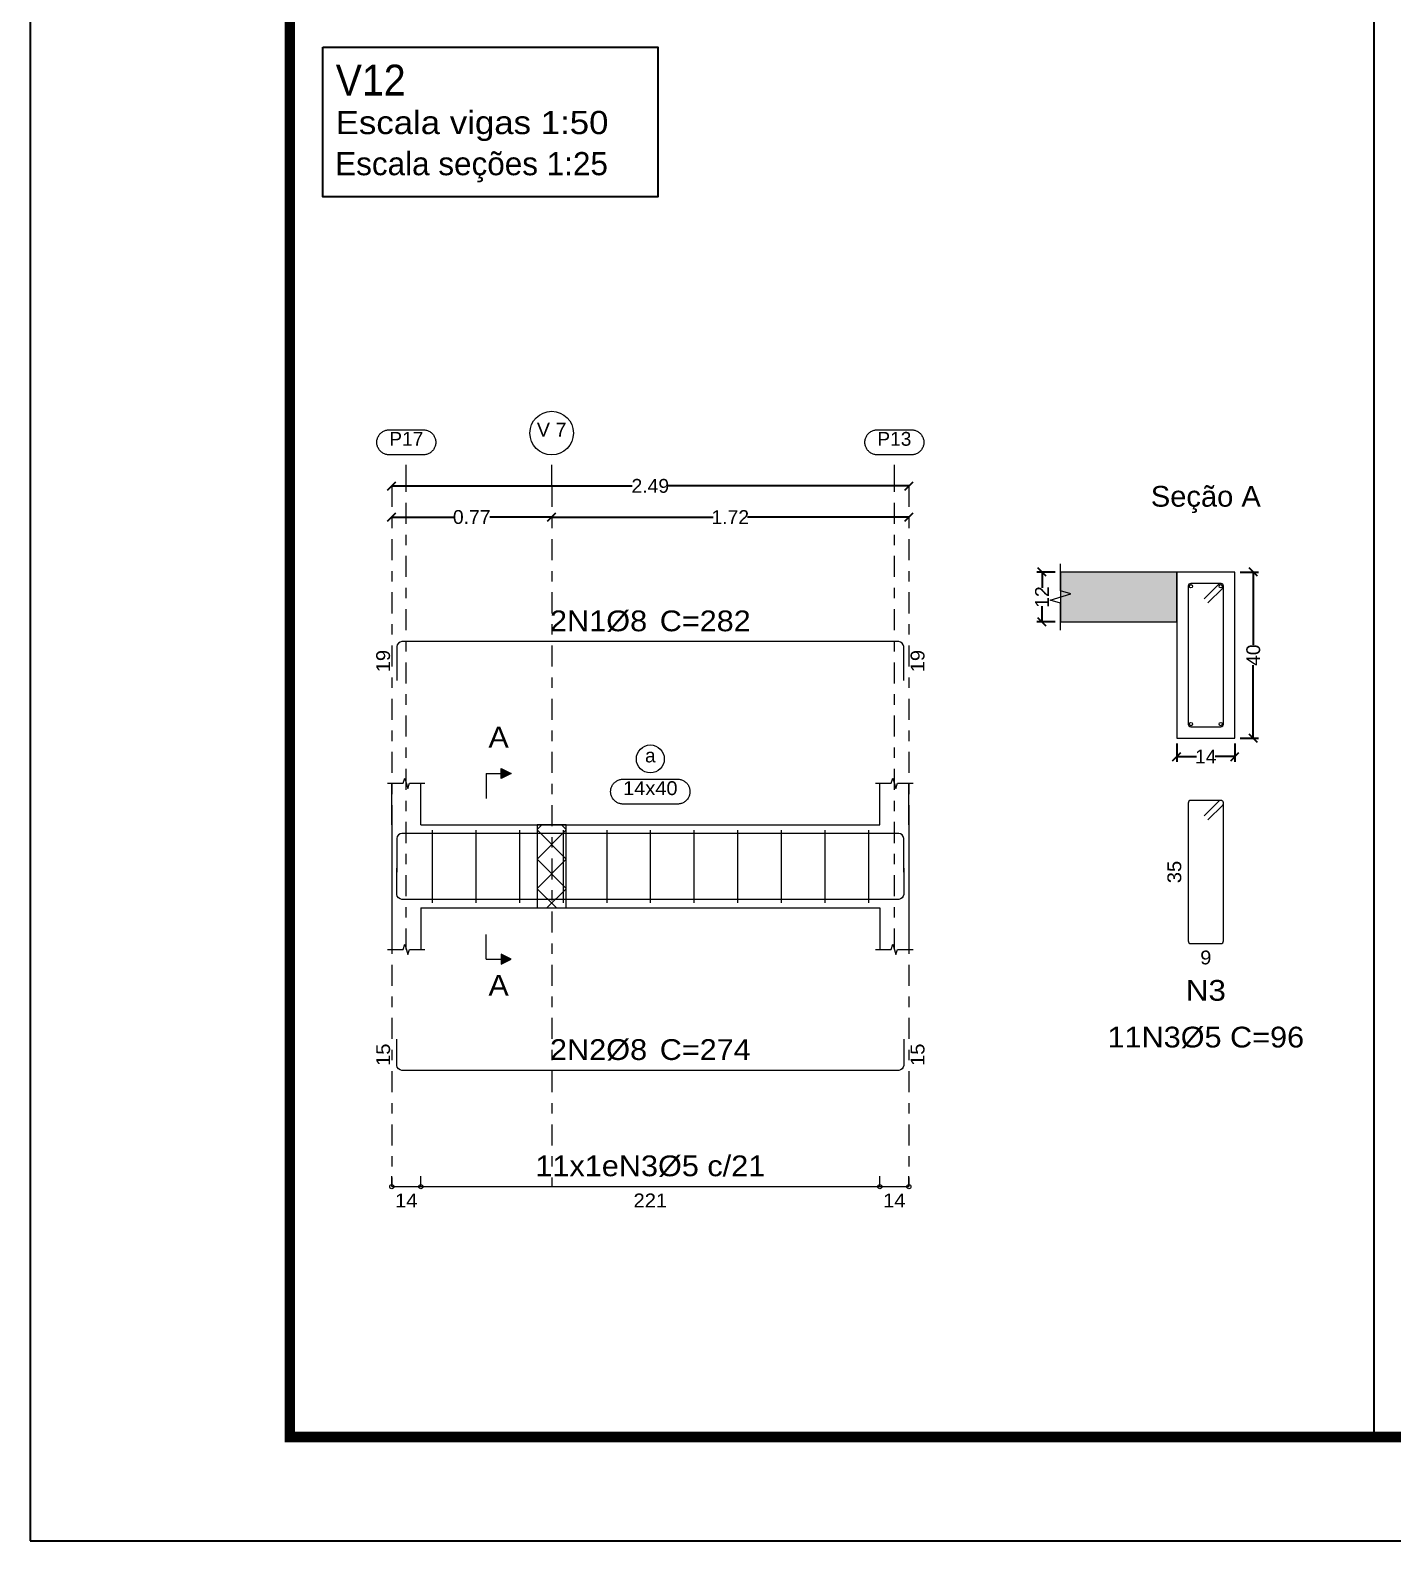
# Model space of a CAD drawing. Header units: centimetres. Extents: x 3194 to 3278, y -951 to -517.
# Drawn here: x 3194.32 to 3207.44, y -889.51 to -874.96 of the extents above; entities that cross this region are included whole.
import ezdxf
from ezdxf.enums import TextEntityAlignment as Align

# ---------------------------------------------------------------- set-up
doc = ezdxf.new("R2010")
doc.units = ezdxf.units.CM
doc.linetypes.add('CYPE_RAYAPUNTO', pattern=[0.4125, 0.2025, -0.105, 0, -0.105])
for name, color, linetype, lineweight in [('ARM_LONGITUDINAL_Ø8', 32, 'Continuous', 9), ('ARM_TRANSVERSAL_Ø5', 120, 'Continuous', 9), ('ELE_ARM_TRANS_TXT_EST', 7, 'Continuous', 9), ('ELE_CONT_NOS', 7, 'Continuous', 9), ('ELE_CONT_VIG_CONCRETO', 7, 'Continuous', 9), ('ELE_COT_COMPRIMENTO_PROJETADO', 8, 'Continuous', 0), ('ELE_COT_COT_ANCORAGENS', 8, 'Continuous', 0), ('ELE_COT_COT_EST', 8, 'Continuous', 0), ('ELE_COT_COT_LIN_APOIOS', 8, 'CYPE_RAYAPUNTO', 0), ('ELE_COT_TEXTOS_ESTRIBOS', 8, 'Continuous', 0), ('ELE_REF_COT_LIN_AUX_COTA', 8, 'CYPE_RAYAPUNTO', 9), ('ELE_REF_LINHAS_MARCAS_PLANTA', 8, 'Continuous', 9), ('ELE_REF_MARCAS_PLANTA', 8, 'Continuous', 9), ('ELE_REF_REF_ESCALA', 3, 'Continuous', 9), ('ELE_REF_REF_NOME', 8, 'Continuous', 9), ('ELE_REF_REF_REFERENCIA', 8, 'Continuous', 9), ('ELE_REF_TEXTO_REF_NOME', 8, 'Continuous', 9), ('ELE_REF_TEXTO_REF_REFERENCIA', 8, 'Continuous', 9), ('POR_ARM_LONG_ARM_TEXTOS', 7, 'Continuous', 9), ('POR_ARM_LONG_TXT_COMP', 7, 'Continuous', 9), ('SEC_CONT_LAJES_CORTE', 8, 'Continuous', 9), ('SEC_CONT_VIG_CONCRETO_CORTE', 7, 'Continuous', 9), ('SEC_COTAS_SEC_DIM_VIGA', 8, 'Continuous', 0), ('SEC_COTAS_TEXTOS_DETALHE_ESTRIBOS', 8, 'Continuous', 0), ('SEC_REF_TXT_NOMES', 2, 'Continuous', 9), ('SEC_REF_TXT_POSICOES_ARM_ESTRIBOS', 7, 'Continuous', 9)]:
    doc.layers.add(name, color=color, linetype=linetype, lineweight=lineweight)
doc.layers.add('ARQ-FOLHA', color=7, linetype='Continuous')
doc.layers.add('COTA CYPE', color=31, linetype='Continuous')
doc.styles.add('CYPETXT', font='arial.ttf', dxfattribs={"height": 0.2})
doc.styles.add('CYPETXT_0.2', font='arial.ttf', dxfattribs={"height": 0.133333})
doc.dimstyles.new('cype_oblique', dxfattribs={"dimtxt": 0.18, "dimasz": 0.18, "dimexe": 0.05, "dimexo": 0.05, "dimgap": 0, "dimtad": 0, "dimdec": 4, "dimzin": 0, "dimdsep": 46, "dimtxsty": 'CYPETXT_0.2', "dimblk": 'OBLIQUE', "dimtsz": 0.04, "dimcen": 0.09, "dimadec": 0, "dimazin": 0, "dimtfac": 1, "dimtdec": 4, "dimtofl": 0, "dimtmove": 2, "dimatfit": 3, "dimfxl": 1, "dimtolj": 1, "dimtzin": 0, "dimarcsym": 0})

# ---------------------------------------------------------------- blocks, each defined once
blk = doc.blocks.new('*D1222')
at = {"layer": 'Defpoints', "color": 0, "transparency": 16777216}
for p in [(3205.36, -881.776), (3205.92, -881.776), (3205.92, -881.953)]:
    blk.add_point(p, dxfattribs=at)
at = {"layer": 'SEC_COTAS_SEC_DIM_VIGA', "color": 0, "lineweight": -2, "transparency": 16777216}
for p, q in [((3205.36, -881.826), (3205.36, -882.003)), ((3205.92, -881.826), (3205.92, -882.003)), ((3205.32, -881.993), (3205.4, -881.913)), ((3205.36, -881.953), (3205.551, -881.953)), ((3205.92, -881.953), (3205.729, -881.953)), ((3205.88, -881.993), (3205.96, -881.913))]:
    blk.add_line(p, q, dxfattribs=at)
at = {"layer": 'SEC_COTAS_SEC_DIM_VIGA', "color": 0, "transparency": 16777216, "insert": (3205.64, -881.953), "char_height": 0.1333, "attachment_point": 5, "style": 'CYPETXT_0.2'}
blk.add_mtext('\\A1;14', dxfattribs=at)
blk = doc.blocks.new('_OBLIQUE')
at = {"color": 0, "linetype": 'ByBlock'}
blk.add_line((-0.5, -0.5), (0.5, 0.5), dxfattribs=at)
blk = doc.blocks.new('*D1223')
at = {"layer": 'Defpoints', "color": 0, "transparency": 16777216}
for p in [(3204.063, -880.176), (3204.24, -880.176), (3204.24, -880.656)]:
    blk.add_point(p, dxfattribs=at)
at = {"layer": 'SEC_COTAS_SEC_DIM_VIGA', "color": 0, "lineweight": -2, "transparency": 16777216}
for p, q in [((3204.19, -880.176), (3204.013, -880.176)), ((3204.103, -880.216), (3204.023, -880.136)), ((3204.063, -880.176), (3204.063, -880.327)), ((3204.063, -880.656), (3204.063, -880.504)), ((3204.19, -880.656), (3204.013, -880.656)), ((3204.103, -880.696), (3204.023, -880.616))]:
    blk.add_line(p, q, dxfattribs=at)
at = {"layer": 'SEC_COTAS_SEC_DIM_VIGA', "color": 0, "transparency": 16777216, "insert": (3204.063, -880.416), "char_height": 0.1333, "attachment_point": 5, "rotation": 90, "style": 'CYPETXT_0.2'}
blk.add_mtext('\\A1;12', dxfattribs=at)
blk = doc.blocks.new('*D1224')
at = {"layer": 'Defpoints', "color": 0, "transparency": 16777216}
for p in [(3205.92, -880.176), (3206.098, -880.176), (3205.92, -881.776)]:
    blk.add_point(p, dxfattribs=at)
at = {"layer": 'SEC_COTAS_SEC_DIM_VIGA', "color": 0, "lineweight": -2, "transparency": 16777216}
for p, q in [((3205.97, -880.176), (3206.148, -880.176)), ((3206.138, -880.216), (3206.058, -880.136)), ((3206.098, -880.176), (3206.098, -880.878)), ((3206.098, -881.776), (3206.098, -881.074)), ((3205.97, -881.776), (3206.148, -881.776)), ((3206.138, -881.816), (3206.058, -881.736))]:
    blk.add_line(p, q, dxfattribs=at)
at = {"layer": 'SEC_COTAS_SEC_DIM_VIGA', "color": 0, "transparency": 16777216, "insert": (3206.098, -880.976), "char_height": 0.1333, "attachment_point": 5, "rotation": 90, "style": 'CYPETXT_0.2'}
blk.add_mtext('\\A1;40', dxfattribs=at)
blk = doc.blocks.new('*D1218')
at = {"layer": 'Defpoints', "color": 0, "transparency": 16777216}
for p in [(3197.801, -879.646), (3197.801, -879.646), (3199.341, -879.646)]:
    blk.add_point(p, dxfattribs=at)
at = {"layer": 'ELE_COT_COMPRIMENTO_PROJETADO', "color": 0, "lineweight": -2, "transparency": 16777216}
for p, q in [((3197.761, -879.686), (3197.841, -879.606)), ((3197.801, -879.646), (3198.398, -879.646)), ((3199.341, -879.646), (3198.744, -879.646)), ((3199.301, -879.686), (3199.381, -879.606))]:
    blk.add_line(p, q, dxfattribs=at)
at = {"layer": 'ELE_COT_COMPRIMENTO_PROJETADO', "color": 0, "transparency": 16777216, "insert": (3198.571, -879.646), "char_height": 0.1333, "attachment_point": 5, "style": 'CYPETXT_0.2'}
blk.add_mtext('\\A1;0.77', dxfattribs=at)
blk = doc.blocks.new('*D1219')
at = {"layer": 'Defpoints', "color": 0, "transparency": 16777216}
for p in [(3199.341, -879.646), (3199.341, -879.646), (3202.781, -879.646)]:
    blk.add_point(p, dxfattribs=at)
at = {"layer": 'ELE_COT_COMPRIMENTO_PROJETADO', "color": 0, "lineweight": -2, "transparency": 16777216}
for p, q in [((3199.301, -879.686), (3199.381, -879.606)), ((3199.341, -879.646), (3200.895, -879.646)), ((3202.781, -879.646), (3201.227, -879.646)), ((3202.741, -879.686), (3202.821, -879.606))]:
    blk.add_line(p, q, dxfattribs=at)
at = {"layer": 'ELE_COT_COMPRIMENTO_PROJETADO', "color": 0, "transparency": 16777216, "insert": (3201.061, -879.646), "char_height": 0.1333, "attachment_point": 5, "style": 'CYPETXT_0.2'}
blk.add_mtext('\\A1;1.72', dxfattribs=at)
blk = doc.blocks.new('*D1220')
at = {"layer": 'Defpoints', "color": 0, "transparency": 16777216}
for p in [(3197.801, -879.346), (3197.801, -879.346), (3202.781, -879.346)]:
    blk.add_point(p, dxfattribs=at)
at = {"layer": 'ELE_COT_COMPRIMENTO_PROJETADO', "color": 0, "lineweight": -2, "transparency": 16777216}
for p, q in [((3197.761, -879.386), (3197.841, -879.306)), ((3197.801, -879.346), (3200.117, -879.346)), ((3202.781, -879.346), (3200.466, -879.346)), ((3202.741, -879.386), (3202.821, -879.306))]:
    blk.add_line(p, q, dxfattribs=at)
at = {"layer": 'ELE_COT_COMPRIMENTO_PROJETADO', "color": 0, "transparency": 16777216, "insert": (3200.291, -879.346), "char_height": 0.1333, "attachment_point": 5, "style": 'CYPETXT_0.2'}
blk.add_mtext('\\A1;2.49', dxfattribs=at)
blk = doc.blocks.new('FOLHA A1')
at = {"layer": 'ARQ-FOLHA'}
for p, q in [((0, 0), (0, -594)), ((0, -594), (841, -594))]:
    blk.add_line(p, q, dxfattribs=at)
at = {"layer": 'ARQ-FOLHA', "const_width": 1}
blk.add_lwpolyline([(25, -10), (25, -584), (831, -584), (831, -10), (25, -10)], dxfattribs=at)

msp = doc.modelspace()

# ---------------------------------------------------------------- hatches: boundary and pattern name
at = {"layer": 'ELE_REF_LINHAS_MARCAS_PLANTA'}
for points in [[(3198.85408, -882.16365), (3198.85408, -882.06765), (3198.95008, -882.11565)], [(3198.85408, -883.85765), (3198.85408, -883.95365), (3198.95008, -883.90565)]]:
    msp.add_hatch(color=256, dxfattribs=at).paths.add_polyline_path(points)
at = {"layer": 'SEC_CONT_LAJES_CORTE', "true_color": 0xdad7d3}
msp.add_hatch(color=254, dxfattribs=at).paths.add_polyline_path([(3204.24041, -880.65582), (3205.36041, -880.65582), (3205.36041, -880.17582), (3204.24041, -880.17582)])

# ---------------------------------------------------------------- linework, layer by layer
msp.add_line((3207.26011, -874.79363), (3207.26011, -888.50749))
at = {"layer": 'ARM_LONGITUDINAL_Ø8'}
for points in [[(3202.73108, -881.22123), (3202.73108, -880.89382), (3202.72742, -880.87545), (3202.71702, -880.85987), (3202.70145, -880.84947), (3202.68308, -880.84582), (3197.89908, -880.84582), (3197.88071, -880.84947), (3197.86514, -880.85987), (3197.85473, -880.87545), (3197.85108, -880.89382), (3197.85108, -881.22123)], [(3202.73108, -883.06806), (3202.73108, -882.74065), (3202.72742, -882.72228), (3202.71702, -882.7067), (3202.70145, -882.6963), (3202.68308, -882.69265), (3197.89908, -882.69265), (3197.88071, -882.6963), (3197.86514, -882.7067), (3197.85473, -882.72228), (3197.85108, -882.74065), (3197.85108, -883.06806)], [(3202.73108, -883.02865), (3202.73108, -883.28065), (3202.72742, -883.29901), (3202.71702, -883.31459), (3202.70145, -883.32499), (3202.68308, -883.32865), (3197.89908, -883.32865), (3197.88071, -883.32499), (3197.86514, -883.31459), (3197.85473, -883.29901), (3197.85108, -883.28065), (3197.85108, -883.02865)], [(3202.73108, -884.67565), (3202.73108, -884.92765), (3202.72742, -884.94601), (3202.71702, -884.96159), (3202.70145, -884.97199), (3202.68308, -884.97565), (3197.89908, -884.97565), (3197.88071, -884.97199), (3197.86514, -884.96159), (3197.85473, -884.94601), (3197.85108, -884.92765), (3197.85108, -884.67565)]]:
    msp.add_lwpolyline(points, dxfattribs=at)
for centre in [(3205.49641, -880.31182), (3205.78441, -880.31182), (3205.49641, -881.63982), (3205.78441, -881.63982)]:
    msp.add_circle(centre, 0.016, dxfattribs=at)
at = {"layer": 'ARM_TRANSVERSAL_Ø5'}
for p, q in [((3198.19108, -882.66065), (3198.19108, -883.36065)), ((3198.61108, -882.66065), (3198.61108, -883.36065)), ((3199.03108, -882.66065), (3199.03108, -883.36065)), ((3199.45108, -882.66065), (3199.45108, -883.36065)), ((3199.87108, -882.66065), (3199.87108, -883.36065)), ((3200.29108, -882.66065), (3200.29108, -883.36065)), ((3200.71108, -882.66065), (3200.71108, -883.36065)), ((3201.13108, -882.66065), (3201.13108, -883.36065)), ((3201.55108, -882.66065), (3201.55108, -883.36065)), ((3201.97108, -882.66065), (3201.97108, -883.36065)), ((3202.39108, -882.66065), (3202.39108, -883.36065))]:
    msp.add_line(p, q, dxfattribs=at)
for points in [[(3205.66138, -880.47162), (3205.8028, -880.3302), (3205.80603, -880.32626), (3205.80843, -880.32177), (3205.80991, -880.31689), (3205.81041, -880.31182), (3205.80991, -880.30674), (3205.80843, -880.30187), (3205.80603, -880.29737), (3205.8028, -880.29343), (3205.79886, -880.2902), (3205.79436, -880.28779), (3205.78948, -880.28632), (3205.78441, -880.28582), (3205.49641, -880.28582), (3205.48646, -880.28779), (3205.47803, -880.29343), (3205.47239, -880.30187), (3205.47041, -880.31182), (3205.47041, -881.63982), (3205.47239, -881.64977), (3205.47803, -881.6582), (3205.48646, -881.66384), (3205.49641, -881.66582), (3205.78441, -881.66582), (3205.79436, -881.66384), (3205.8028, -881.6582), (3205.80843, -881.64977), (3205.81041, -881.63982), (3205.81041, -880.31182), (3205.80991, -880.30674), (3205.80843, -880.30187), (3205.80603, -880.29737), (3205.8028, -880.29343), (3205.79886, -880.2902), (3205.79436, -880.28779), (3205.78948, -880.28632), (3205.78441, -880.28582), (3205.77934, -880.28632), (3205.77446, -880.28779), (3205.76997, -880.2902), (3205.76603, -880.29343), (3205.62461, -880.43485)], [(3205.66138, -882.56096), (3205.8028, -882.41953), (3205.80603, -882.41559), (3205.80843, -882.4111), (3205.80991, -882.40622), (3205.81041, -882.40115), (3205.80991, -882.39608), (3205.80843, -882.3912), (3205.80603, -882.3867), (3205.8028, -882.38276), (3205.79886, -882.37953), (3205.79436, -882.37713), (3205.78948, -882.37565), (3205.78441, -882.37515), (3205.49641, -882.37515), (3205.48646, -882.37713), (3205.47803, -882.38276), (3205.47239, -882.3912), (3205.47041, -882.40115), (3205.47041, -883.72915), (3205.47239, -883.7391), (3205.47803, -883.74753), (3205.48646, -883.75317), (3205.49641, -883.75515), (3205.78441, -883.75515), (3205.79436, -883.75317), (3205.8028, -883.74753), (3205.80843, -883.7391), (3205.81041, -883.72915), (3205.81041, -882.40115), (3205.80991, -882.39608), (3205.80843, -882.3912), (3205.80603, -882.3867), (3205.8028, -882.38276), (3205.79886, -882.37953), (3205.79436, -882.37713), (3205.78948, -882.37565), (3205.78441, -882.37515), (3205.77934, -882.37565), (3205.77446, -882.37713), (3205.76997, -882.37953), (3205.76603, -882.38276), (3205.62461, -882.52419)]]:
    msp.add_lwpolyline(points, dxfattribs=at)
at = {"layer": 'COTA CYPE'}
msp.add_lwpolyline([(3197.13585, -875.11809), (3200.36225, -875.11809), (3200.36225, -876.56156), (3197.13585, -876.56156)], close=True, dxfattribs=at)
at = {"layer": 'ELE_CONT_NOS'}
for p, q in [((3197.80108, -882.61065), (3197.80108, -882.21065)), ((3198.08108, -882.61065), (3198.08108, -882.21065)), ((3202.50108, -882.61065), (3202.50108, -882.21065)), ((3202.78108, -882.61065), (3202.78108, -882.21065)), ((3197.80108, -883.41065), (3197.80108, -883.81065)), ((3198.08108, -883.41065), (3198.08108, -883.81065)), ((3202.50108, -883.41065), (3202.50108, -883.81065)), ((3202.78108, -883.41065), (3202.78108, -883.81065))]:
    msp.add_line(p, q, dxfattribs=at)
at = {"layer": 'ELE_CONT_NOS', "lineweight": 0}
for p, q in [((3199.20108, -882.65704), (3199.24747, -882.61065)), ((3199.20108, -882.93988), (3199.48108, -882.65988)), ((3199.48108, -882.93988), (3199.20108, -882.65988)), ((3199.48108, -882.65704), (3199.43469, -882.61065)), ((3199.20108, -883.22272), (3199.48108, -882.94272)), ((3199.48108, -883.22272), (3199.20108, -882.94272)), ((3199.38616, -883.41065), (3199.20108, -883.22557)), ((3199.296, -883.41065), (3199.48108, -883.22557))]:
    msp.add_line(p, q, dxfattribs=at)
at = {"layer": 'ELE_CONT_NOS'}
for points in [[(3197.76108, -882.21065), (3197.91108, -882.21065), (3197.92608, -882.16065), (3197.95608, -882.26065), (3197.97108, -882.21065), (3198.12108, -882.21065)], [(3202.46108, -882.21065), (3202.61108, -882.21065), (3202.62608, -882.16065), (3202.65608, -882.26065), (3202.67108, -882.21065), (3202.82108, -882.21065)], [(3197.80108, -882.61065), (3197.80108, -883.41065)], [(3202.78108, -882.61065), (3202.78108, -883.41065)], [(3197.76108, -883.81065), (3197.91108, -883.81065), (3197.92608, -883.76065), (3197.95608, -883.86065), (3197.97108, -883.81065), (3198.12108, -883.81065)], [(3202.46108, -883.81065), (3202.61108, -883.81065), (3202.62608, -883.76065), (3202.65608, -883.86065), (3202.67108, -883.81065), (3202.82108, -883.81065)]]:
    msp.add_lwpolyline(points, dxfattribs=at)
at = {"layer": 'ELE_CONT_NOS', "lineweight": 0}
msp.add_lwpolyline([(3199.20108, -882.61065), (3199.20108, -883.41065), (3199.48108, -883.41065), (3199.48108, -882.61065), (3199.20108, -882.61065)], close=True, dxfattribs=at)
at = {"layer": 'ELE_CONT_VIG_CONCRETO'}
for p, q in [((3198.08108, -882.61065), (3199.34108, -882.61065)), ((3199.34108, -882.61065), (3202.50108, -882.61065)), ((3198.08108, -883.41065), (3199.34108, -883.41065)), ((3199.34108, -883.41065), (3202.50108, -883.41065))]:
    msp.add_line(p, q, dxfattribs=at)
at = {"layer": 'ELE_COT_COT_EST'}
for p, q in [((3197.80108, -886.09565), (3197.80108, -885.99565)), ((3198.08108, -886.09565), (3198.08108, -885.99565)), ((3202.50108, -886.09565), (3202.50108, -885.99565))]:
    msp.add_line(p, q, dxfattribs=at)
for points in [[(3197.80108, -886.09565), (3198.08108, -886.09565), (3198.08108, -885.99565)], [(3198.08108, -886.09565), (3202.50108, -886.09565), (3202.50108, -885.99565)], [(3202.50108, -886.09565), (3202.78108, -886.09565), (3202.78108, -885.99565)]]:
    msp.add_lwpolyline(points, dxfattribs=at)
for centre in [(3197.80108, -886.09565), (3198.08108, -886.09565), (3198.08108, -886.09565), (3202.50108, -886.09565), (3202.50108, -886.09565), (3202.78108, -886.09565)]:
    msp.add_circle(centre, 0.02, dxfattribs=at)
at = {"layer": 'ELE_COT_COT_LIN_APOIOS'}
for p, q in [((3197.80108, -879.34582), (3197.80108, -886.09565)), ((3197.80108, -879.34582), (3197.80108, -886.09565)), ((3199.34108, -879.34582), (3199.34108, -886.09565)), ((3202.78108, -879.34582), (3202.78108, -886.09565)), ((3202.78108, -879.34582), (3202.78108, -886.09565))]:
    msp.add_line(p, q, dxfattribs=at)
at = {"layer": 'ELE_REF_COT_LIN_AUX_COTA'}
for p, q in [((3197.94108, -879.34582), (3197.94108, -879.04582)), ((3199.34108, -879.34582), (3199.34108, -879.04582)), ((3202.64108, -879.34582), (3202.64108, -879.04582)), ((3197.94108, -883.81065), (3197.94108, -879.34582)), ((3202.64108, -883.81065), (3202.64108, -879.34582))]:
    msp.add_line(p, q, dxfattribs=at)
at = {"layer": 'ELE_REF_LINHAS_MARCAS_PLANTA'}
for p, q in [((3198.71008, -882.11565), (3198.71008, -882.35565)), ((3198.71008, -882.11565), (3198.85408, -882.11565)), ((3198.71008, -883.90565), (3198.71008, -883.66565)), ((3198.71008, -883.90565), (3198.85408, -883.90565))]:
    msp.add_line(p, q, dxfattribs=at)
for points in [[(3198.85408, -882.16365), (3198.85408, -882.06765), (3198.95008, -882.11565)], [(3198.85408, -883.85765), (3198.85408, -883.95365), (3198.95008, -883.90565)]]:
    msp.add_lwpolyline(points, close=True, dxfattribs=at)
at = {"layer": 'ELE_REF_REF_NOME'}
msp.add_lwpolyline([(3200.55308, -882.17065), (3200.56109, -882.17091), (3200.56907, -882.17172), (3200.57698, -882.17305), (3200.58478, -882.17491), (3200.59244, -882.17729), (3200.59993, -882.18017), (3200.6072, -882.18354), (3200.61423, -882.1874), (3200.62099, -882.19171), (3200.62745, -882.19647), (3200.63357, -882.20165), (3200.63934, -882.20722), (3200.64472, -882.21317), (3200.64969, -882.21946), (3200.65423, -882.22608), (3200.65831, -882.23298), (3200.66193, -882.24013), (3200.66506, -882.24752), (3200.66769, -882.25509), (3200.66981, -882.26283), (3200.67141, -882.27069), (3200.67248, -882.27863), (3200.67301, -882.28664), (3200.67301, -882.29466), (3200.67248, -882.30266), (3200.67141, -882.31061), (3200.66981, -882.31846), (3200.66769, -882.3262), (3200.66506, -882.33377), (3200.66193, -882.34116), (3200.65831, -882.34832), (3200.65423, -882.35522), (3200.64969, -882.36183), (3200.64472, -882.36812), (3200.63934, -882.37407), (3200.63357, -882.37964), (3200.62745, -882.38482), (3200.62099, -882.38958), (3200.61423, -882.39389), (3200.6072, -882.39775), (3200.59993, -882.40112), (3200.59244, -882.40401), (3200.58478, -882.40638), (3200.57698, -882.40824), (3200.56907, -882.40957), (3200.56109, -882.41038), (3200.55308, -882.41065), (3200.02908, -882.41065), (3200.02106, -882.41038), (3200.01308, -882.40957), (3200.00518, -882.40824), (3199.99737, -882.40638), (3199.98972, -882.40401), (3199.98223, -882.40112), (3199.97496, -882.39775), (3199.96792, -882.39389), (3199.96116, -882.38958), (3199.95471, -882.38482), (3199.94858, -882.37964), (3199.94282, -882.37407), (3199.93744, -882.36812), (3199.93247, -882.36183), (3199.92793, -882.35522), (3199.92384, -882.34832), (3199.92023, -882.34116), (3199.9171, -882.33377), (3199.91447, -882.3262), (3199.91235, -882.31846), (3199.91075, -882.31061), (3199.90968, -882.30266), (3199.90915, -882.29466), (3199.90915, -882.28664), (3199.90968, -882.27863), (3199.91075, -882.27069), (3199.91235, -882.26283), (3199.91447, -882.25509), (3199.9171, -882.24752), (3199.92023, -882.24013), (3199.92384, -882.23298), (3199.92793, -882.22608), (3199.93247, -882.21946), (3199.93744, -882.21317), (3199.94282, -882.20722), (3199.94858, -882.20165), (3199.95471, -882.19647), (3199.96116, -882.19171), (3199.96792, -882.1874), (3199.97496, -882.18354), (3199.98223, -882.18017), (3199.98972, -882.17729), (3199.99737, -882.17491), (3200.00518, -882.17305), (3200.01308, -882.17172), (3200.02106, -882.17091), (3200.02908, -882.17065), (3200.55308, -882.17065)], close=True, dxfattribs=at)
msp.add_circle((3200.29108, -881.97594), 0.13471, dxfattribs=at)
at = {"layer": 'ELE_REF_REF_REFERENCIA'}
for points in [[(3198.10508, -878.80582), (3198.11309, -878.80608), (3198.12107, -878.80689), (3198.12898, -878.80822), (3198.13678, -878.81008), (3198.14444, -878.81246), (3198.15193, -878.81534), (3198.1592, -878.81871), (3198.16623, -878.82257), (3198.17299, -878.82688), (3198.17945, -878.83164), (3198.18557, -878.83682), (3198.19134, -878.84239), (3198.19672, -878.84834), (3198.20169, -878.85463), (3198.20623, -878.86125), (3198.21031, -878.86815), (3198.21393, -878.8753), (3198.21706, -878.88269), (3198.21969, -878.89026), (3198.22181, -878.898), (3198.22341, -878.90586), (3198.22448, -878.9138), (3198.22501, -878.92181), (3198.22501, -878.92983), (3198.22448, -878.93783), (3198.22341, -878.94578), (3198.22181, -878.95363), (3198.21969, -878.96137), (3198.21706, -878.96894), (3198.21393, -878.97633), (3198.21031, -878.98349), (3198.20623, -878.99039), (3198.20169, -878.997), (3198.19672, -879.00329), (3198.19134, -879.00924), (3198.18557, -879.01481), (3198.17945, -879.01999), (3198.17299, -879.02475), (3198.16623, -879.02906), (3198.1592, -879.03292), (3198.15193, -879.03629), (3198.14444, -879.03918), (3198.13678, -879.04155), (3198.12898, -879.04341), (3198.12107, -879.04474), (3198.11309, -879.04555), (3198.10508, -879.04582), (3197.77708, -879.04582), (3197.76906, -879.04555), (3197.76108, -879.04474), (3197.75318, -879.04341), (3197.74537, -879.04155), (3197.73772, -879.03918), (3197.73023, -879.03629), (3197.72296, -879.03292), (3197.71592, -879.02906), (3197.70916, -879.02475), (3197.70271, -879.01999), (3197.69658, -879.01481), (3197.69082, -879.00924), (3197.68544, -879.00329), (3197.68047, -878.997), (3197.67593, -878.99039), (3197.67184, -878.98349), (3197.66823, -878.97633), (3197.6651, -878.96894), (3197.66247, -878.96137), (3197.66035, -878.95363), (3197.65875, -878.94578), (3197.65768, -878.93783), (3197.65715, -878.92983), (3197.65715, -878.92181), (3197.65768, -878.9138), (3197.65875, -878.90586), (3197.66035, -878.898), (3197.66247, -878.89026), (3197.6651, -878.88269), (3197.66823, -878.8753), (3197.67184, -878.86815), (3197.67593, -878.86125), (3197.68047, -878.85463), (3197.68544, -878.84834), (3197.69082, -878.84239), (3197.69658, -878.83682), (3197.70271, -878.83164), (3197.70916, -878.82688), (3197.71592, -878.82257), (3197.72296, -878.81871), (3197.73023, -878.81534), (3197.73772, -878.81246), (3197.74537, -878.81008), (3197.75318, -878.80822), (3197.76108, -878.80689), (3197.76906, -878.80608), (3197.77708, -878.80582), (3198.10508, -878.80582)], [(3202.80508, -878.80582), (3202.81309, -878.80608), (3202.82107, -878.80689), (3202.82898, -878.80822), (3202.83678, -878.81008), (3202.84444, -878.81246), (3202.85193, -878.81534), (3202.8592, -878.81871), (3202.86623, -878.82257), (3202.87299, -878.82688), (3202.87945, -878.83164), (3202.88557, -878.83682), (3202.89134, -878.84239), (3202.89672, -878.84834), (3202.90169, -878.85463), (3202.90623, -878.86125), (3202.91031, -878.86815), (3202.91393, -878.8753), (3202.91706, -878.88269), (3202.91969, -878.89026), (3202.92181, -878.898), (3202.92341, -878.90586), (3202.92448, -878.9138), (3202.92501, -878.92181), (3202.92501, -878.92983), (3202.92448, -878.93783), (3202.92341, -878.94578), (3202.92181, -878.95363), (3202.91969, -878.96137), (3202.91706, -878.96894), (3202.91393, -878.97633), (3202.91031, -878.98349), (3202.90623, -878.99039), (3202.90169, -878.997), (3202.89672, -879.00329), (3202.89134, -879.00924), (3202.88557, -879.01481), (3202.87945, -879.01999), (3202.87299, -879.02475), (3202.86623, -879.02906), (3202.8592, -879.03292), (3202.85193, -879.03629), (3202.84444, -879.03918), (3202.83678, -879.04155), (3202.82898, -879.04341), (3202.82107, -879.04474), (3202.81309, -879.04555), (3202.80508, -879.04582), (3202.47708, -879.04582), (3202.46906, -879.04555), (3202.46108, -879.04474), (3202.45318, -879.04341), (3202.44537, -879.04155), (3202.43772, -879.03918), (3202.43023, -879.03629), (3202.42296, -879.03292), (3202.41592, -879.02906), (3202.40916, -879.02475), (3202.40271, -879.01999), (3202.39658, -879.01481), (3202.39082, -879.00924), (3202.38544, -879.00329), (3202.38047, -878.997), (3202.37593, -878.99039), (3202.37184, -878.98349), (3202.36823, -878.97633), (3202.3651, -878.96894), (3202.36247, -878.96137), (3202.36035, -878.95363), (3202.35875, -878.94578), (3202.35768, -878.93783), (3202.35715, -878.92983), (3202.35715, -878.92181), (3202.35768, -878.9138), (3202.35875, -878.90586), (3202.36035, -878.898), (3202.36247, -878.89026), (3202.3651, -878.88269), (3202.36823, -878.8753), (3202.37184, -878.86815), (3202.37593, -878.86125), (3202.38047, -878.85463), (3202.38544, -878.84834), (3202.39082, -878.84239), (3202.39658, -878.83682), (3202.40271, -878.83164), (3202.40916, -878.82688), (3202.41592, -878.82257), (3202.42296, -878.81871), (3202.43023, -878.81534), (3202.43772, -878.81246), (3202.44537, -878.81008), (3202.45318, -878.80822), (3202.46108, -878.80689), (3202.46906, -878.80608), (3202.47708, -878.80582), (3202.80508, -878.80582)]]:
    msp.add_lwpolyline(points, close=True, dxfattribs=at)
msp.add_circle((3199.34108, -878.83642), 0.2094, dxfattribs=at)
at = {"layer": 'SEC_CONT_LAJES_CORTE'}
for points in [[(3204.24041, -880.73582), (3204.24041, -880.47582), (3204.14041, -880.44582), (3204.34041, -880.38582), (3204.24041, -880.35582), (3204.24041, -880.09582)], [(3204.24041, -880.65582), (3205.36041, -880.65582), (3205.36041, -880.17582), (3204.24041, -880.17582)]]:
    msp.add_lwpolyline(points, dxfattribs=at)
at = {"layer": 'SEC_CONT_LAJES_CORTE', "color": 254, "true_color": 0xdad7d3}
msp.add_lwpolyline([(3204.24041, -880.65582), (3205.36041, -880.65582), (3205.36041, -880.17582), (3204.24041, -880.17582)], close=True, dxfattribs=at)
at = {"layer": 'SEC_CONT_VIG_CONCRETO_CORTE'}
msp.add_lwpolyline([(3205.92041, -880.17582), (3205.36041, -880.17582), (3205.36041, -881.77582), (3205.92041, -881.77582), (3205.92041, -880.17582)], close=True, dxfattribs=at)

# ---------------------------------------------------------------- block references
at = {"layer": 'ARQ-FOLHA', "xscale": 0.1, "yscale": 0.1, "zscale": 0.1}
msp.add_blockref('FOLHA A1', (3194.3194, -830.10749), dxfattribs=at)

# ---------------------------------------------------------------- texts
at = {"layer": 'COTA CYPE', "style": 'CYPETXT', "width": 0.911221}
msp.add_text('V12', height=0.297399, dxfattribs=at).set_placement((3197.26125, -875.58485), (3197.93486, -875.58485), align=Align.FIT)
at = {"layer": 'ELE_ARM_TRANS_TXT_EST', "style": 'CYPETXT', "width": 1.055863}
msp.add_text('11x1eN3%%c5 c/21', height=0.2, dxfattribs=at).set_placement((3199.18408, -885.99565), (3201.39808, -885.99565), align=Align.FIT)
at = {"layer": 'ELE_COT_COT_ANCORAGENS', "style": 'CYPETXT', "width": 1.042546}
for s, p, p2 in [('19', (3197.78441, -881.14152), (3197.78441, -880.92552)), ('19', (3202.93108, -881.14152), (3202.93108, -880.92552)), ('15', (3197.78441, -884.93365), (3197.78441, -884.71765)), ('15', (3202.93108, -884.93365), (3202.93108, -884.71765))]:
    msp.add_text(s, height=0.133333, rotation=90, dxfattribs=at).set_placement(p, p2, align=Align.FIT)
at = {"layer": 'ELE_COT_TEXTOS_ESTRIBOS', "style": 'CYPETXT', "width": 1.042546}
for s, p, p2 in [('14', (3197.83308, -886.29565), (3198.04908, -886.29565)), ('221', (3200.12908, -886.29565), (3200.45308, -886.29565)), ('14', (3202.53308, -886.29565), (3202.74908, -886.29565))]:
    msp.add_text(s, height=0.133333, dxfattribs=at).set_placement(p, p2, align=Align.FIT)
at = {"layer": 'ELE_REF_MARCAS_PLANTA', "style": 'CYPETXT', "width": 1.044083}
for p, p2 in [((3198.73258, -881.86565), (3198.92758, -881.86565)), ((3198.73258, -884.25565), (3198.92758, -884.25565))]:
    msp.add_text('A', height=0.2, dxfattribs=at).set_placement(p, p2, align=Align.FIT)
at = {"layer": 'ELE_REF_REF_ESCALA', "style": 'CYPETXT'}
for s, width, p, p2 in [('Escala vigas 1:50', 1.075389, (3197.26125, -875.9566), (3199.88766, -875.9566)), ('Escala seções 1:25', 0.971968, (3197.25638, -876.35272), (3199.88279, -876.35272))]:
    msp.add_text(s, height=0.2230494, dxfattribs=dict(at, width=width)).set_placement(p, p2, align=Align.FIT)
at = {"layer": 'ELE_REF_TEXTO_REF_NOME', "style": 'CYPETXT'}
for s, height, width, p, p2 in [('a', 0.13333, 0.984627, (3200.24008, -882.00927), (3200.34208, -882.00927)), ('14x40', 0.133333, 1.032505, (3200.02908, -882.32398), (3200.55308, -882.32398))]:
    msp.add_text(s, height=height, dxfattribs=dict(at, width=width)).set_placement(p, p2, align=Align.FIT)
at = {"layer": 'ELE_REF_TEXTO_REF_REFERENCIA', "style": 'CYPETXT'}
for s, width, p, p2 in [('V 7', 1.022957, (3199.19808, -878.86975), (3199.48408, -878.86975)), ('P17', 0.989671, (3197.77708, -878.95915), (3198.10508, -878.95915)), ('P13', 0.989671, (3202.47708, -878.95915), (3202.80508, -878.95915))]:
    msp.add_text(s, height=0.133333, dxfattribs=dict(at, width=width)).set_placement(p, p2, align=Align.FIT)
at = {"layer": 'POR_ARM_LONG_ARM_TEXTOS', "style": 'CYPETXT', "width": 1.057309}
for s, p, p2 in [('2N1%%c8', (3199.32458, -880.74582), (3200.26058, -880.74582)), ('2N2%%c8', (3199.32458, -884.87565), (3200.26058, -884.87565))]:
    msp.add_text(s, height=0.2, dxfattribs=at).set_placement(p, p2, align=Align.FIT)
at = {"layer": 'POR_ARM_LONG_TXT_COMP', "style": 'CYPETXT', "width": 1.053117}
for s, p, p2 in [(' C=282', (3200.30058, -880.74582), (3201.25758, -880.74582)), (' C=274', (3200.30058, -884.87565), (3201.25758, -884.87565))]:
    msp.add_text(s, height=0.2, dxfattribs=at).set_placement(p, p2, align=Align.FIT)
at = {"layer": 'SEC_COTAS_TEXTOS_DETALHE_ESTRIBOS', "style": 'CYPETXT', "width": 1.042546}
msp.add_text('35', height=0.133333, rotation=90, dxfattribs=at).set_placement((3205.40375, -883.17315), (3205.40375, -882.95715), align=Align.FIT)
msp.add_text('9', height=0.13333, dxfattribs=at).set_placement((3205.58641, -883.95515), (3205.69441, -883.95515), align=Align.FIT)
at = {"layer": 'SEC_REF_TXT_NOMES', "style": 'CYPETXT', "width": 1.002256}
msp.add_text('Seção A', height=0.2, dxfattribs=at).set_placement((3205.11091, -879.54582), (3206.16991, -879.54582), align=Align.FIT)
at = {"layer": 'SEC_REF_TXT_POSICOES_ARM_ESTRIBOS', "style": 'CYPETXT'}
for s, width, p, p2 in [('N3', 1.083541, (3205.44691, -884.30515), (3205.83391, -884.30515)), ('11N3%%c5 C=96', 1.055186, (3204.69391, -884.75515), (3206.58691, -884.75515))]:
    msp.add_text(s, height=0.2, dxfattribs=dict(at, width=width)).set_placement(p, p2, align=Align.FIT)

# ---------------------------------------------------------------- dimensions: what is measured, and where the dimension line sits
at = {"layer": 'ELE_COT_COMPRIMENTO_PROJETADO'}
for p1, p2, text, picture, middle in [((3202.78108, -879.34582), (3197.80108, -879.34582), '2.49', '*D1220', (3200.29108, -879.34582)), ((3199.34108, -879.64582), (3197.80108, -879.64582), '0.77', '*D1218', (3198.57108, -879.64582)), ((3202.78108, -879.64582), (3199.34108, -879.64582), '1.72', '*D1219', (3201.06108, -879.64582))]:
    dim = msp.add_aligned_dim(p1=p1, p2=p2, distance=0, text=text, dimstyle='cype_oblique', override={"dimexe": 0, "dimexo": 0}, dxfattribs=at)
    dim.commit()
    dim.dimension.update_dxf_attribs({"geometry": picture, "text_midpoint": middle})
at = {"layer": 'SEC_COTAS_SEC_DIM_VIGA'}
for p1, p2, distance, text, picture, middle in [((3204.24041, -880.65582), (3204.24041, -880.17582), 0.17733, '12', '*D1223', (3204.06308, -880.41582)), ((3205.92041, -881.77582), (3205.92041, -880.17582), -0.17733, '40', '*D1224', (3206.09775, -880.97582)), ((3205.36041, -881.77582), (3205.92041, -881.77582), -0.17733, '14', '*D1222', (3205.64041, -881.95315))]:
    dim = msp.add_aligned_dim(p1=p1, p2=p2, distance=distance, text=text, dimstyle='cype_oblique', dxfattribs=at)
    dim.commit()
    dim.dimension.update_dxf_attribs({"geometry": picture, "text_midpoint": middle})

doc.saveas('drawing.dxf')
